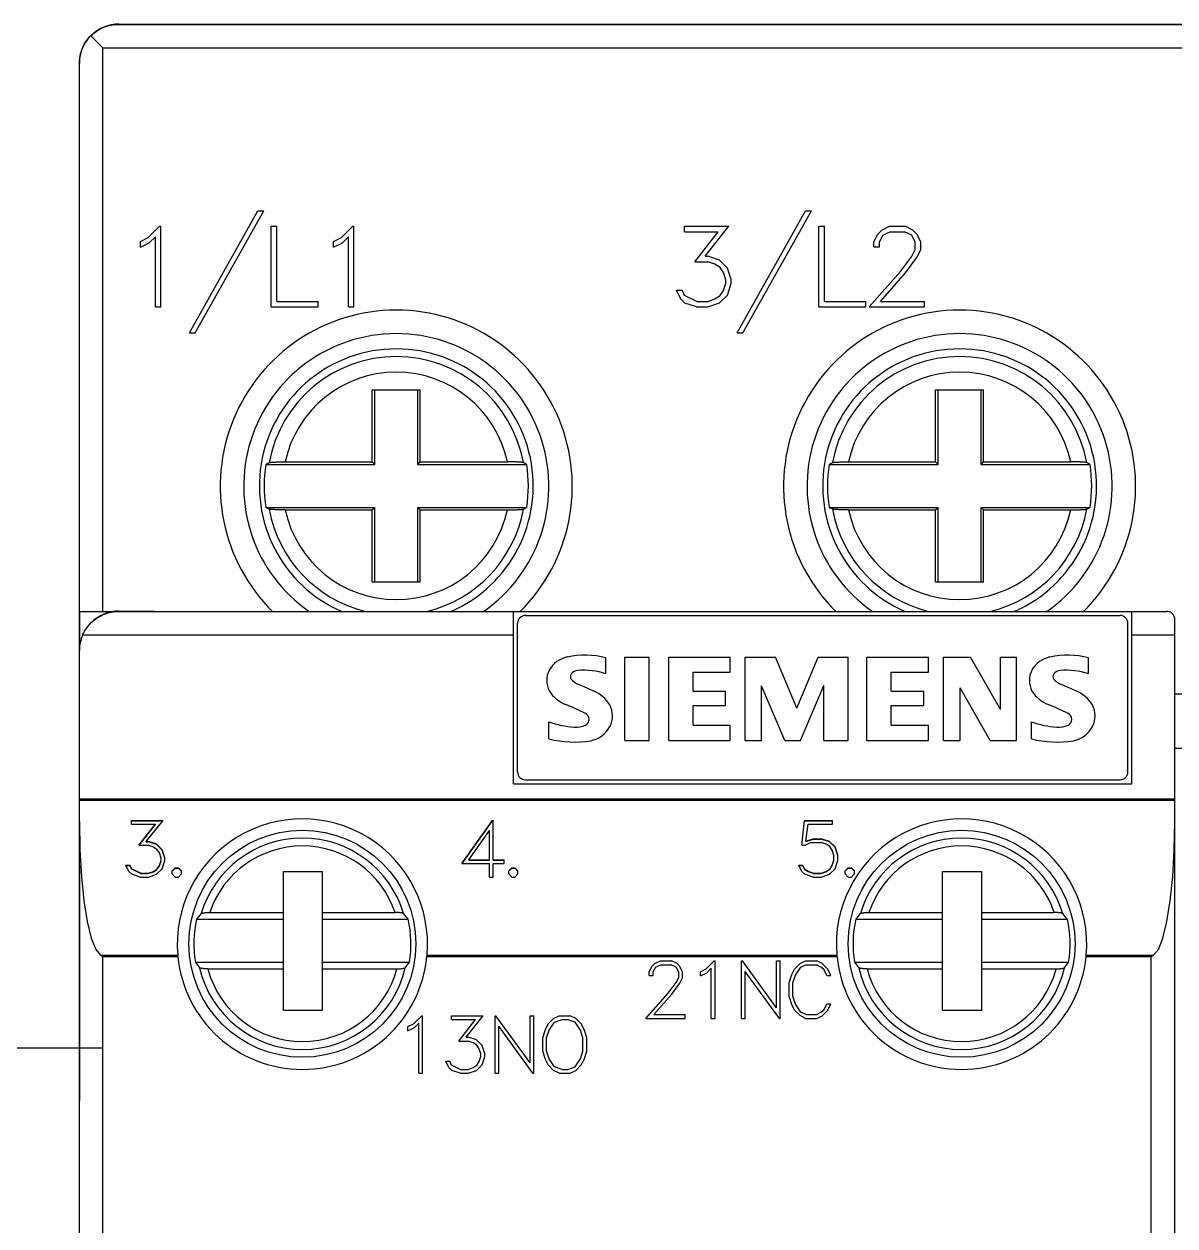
# Model space of a CAD drawing. Header units: millimetres. Extents: x -72 to 2978, y -1067 to 2817.
# Drawn here: x 317.95 to 347.37, y -796.91 to -766.2 of the extents above; entities that cross this region are included whole.
import ezdxf

# ---------------------------------------------------------------- set-up
doc = ezdxf.new("R2010")
doc.units = ezdxf.units.MM
doc.layers.add('10000_FRONT', color=7, linetype='Continuous')

msp = doc.modelspace()

# ---------------------------------------------------------------- linework, layer by layer
msp.add_line((319.363, -787.71), (319.363, -793.71))
at = {"color": 6}
msp.add_line((313.633, -792.359), (319.963, -792.359), dxfattribs=at)
at = {"layer": '10000_FRONT', "color": 7, "linetype": 'Continuous', "lineweight": 25}
for p, q in [((320.183, -766.215), (320.228, -766.208)), ((320.216, -766.22), (320.266, -766.214)), ((320.228, -766.208), (320.274, -766.203)), ((320.266, -766.214), (320.315, -766.21)), ((320.274, -766.203), (320.319, -766.2)), ((320.315, -766.21), (320.363, -766.209)), ((320.319, -766.2), (320.363, -766.199)), ((320.363, -766.209), (363.363, -766.209)), ((320.373, -766.199), (363.353, -766.199)), ((319.593, -766.56), (319.63, -766.519)), ((319.616, -766.544), (319.656, -766.502)), ((319.63, -766.519), (319.668, -766.48)), ((319.656, -766.502), (319.698, -766.462)), ((319.963, -766.809), (319.656, -766.502)), ((319.668, -766.48), (319.706, -766.445)), ((319.698, -766.462), (319.74, -766.427)), ((319.706, -766.445), (319.745, -766.412)), ((319.74, -766.427), (319.782, -766.395)), ((319.745, -766.412), (319.784, -766.383)), ((319.782, -766.395), (319.826, -766.365)), ((319.784, -766.383), (319.825, -766.356)), ((319.825, -766.356), (319.867, -766.331)), ((319.826, -766.365), (319.872, -766.338)), ((319.867, -766.331), (319.91, -766.308)), ((319.872, -766.338), (319.919, -766.313)), ((319.91, -766.308), (319.954, -766.286)), ((319.919, -766.313), (319.967, -766.291)), ((319.954, -766.286), (319.999, -766.268)), ((319.967, -766.291), (320.016, -766.271)), ((319.999, -766.268), (320.044, -766.251)), ((320.016, -766.271), (320.066, -766.254)), ((320.044, -766.251), (320.09, -766.237)), ((320.066, -766.254), (320.116, -766.24)), ((320.09, -766.237), (320.136, -766.225)), ((320.116, -766.24), (320.166, -766.228)), ((320.136, -766.225), (320.183, -766.215)), ((320.166, -766.228), (320.216, -766.22)), ((319.425, -766.862), (319.445, -766.813)), ((319.445, -766.813), (319.467, -766.765)), ((319.446, -766.799), (319.47, -766.749)), ((319.446, -766.799), (319.451, -766.799)), ((319.467, -766.765), (319.492, -766.718)), ((319.47, -766.749), (319.497, -766.699)), ((319.492, -766.718), (319.519, -766.672)), ((319.497, -766.699), (319.526, -766.651)), ((319.519, -766.672), (319.549, -766.628)), ((319.526, -766.651), (319.559, -766.604)), ((319.549, -766.628), (319.581, -766.586)), ((319.559, -766.604), (319.593, -766.56)), ((319.581, -766.586), (319.616, -766.544)), ((319.963, -766.809), (363.763, -766.809)), ((319.963, -781.209), (319.963, -766.809)), ((319.364, -767.161), (319.368, -767.112)), ((319.368, -767.112), (319.374, -767.062)), ((319.374, -767.062), (319.382, -767.012)), ((319.382, -767.012), (319.394, -766.962)), ((319.394, -766.962), (319.408, -766.912)), ((319.408, -766.912), (319.425, -766.862)), ((319.363, -767.209), (319.364, -767.161)), ((319.363, -767.209), (319.363, -767.199)), ((319.363, -781.209), (319.363, -767.209)), ((322.173, -774.091), (323.927, -770.975)), ((322.322, -774.091), (324.074, -770.975)), ((323.927, -770.975), (324.074, -770.975)), ((336.173, -774.091), (337.927, -770.975)), ((336.322, -774.091), (338.074, -770.975)), ((337.927, -770.975), (338.074, -770.975)), ((321.123, -771.657), (321.414, -771.367)), ((321.414, -771.367), (321.443, -771.367)), ((321.443, -773.425), (321.443, -771.367)), ((324.268, -771.367), (324.406, -771.367)), ((324.268, -773.425), (324.268, -771.367)), ((324.406, -773.287), (324.406, -771.367)), ((326.061, -771.657), (326.353, -771.367)), ((326.353, -771.367), (326.382, -771.367)), ((326.382, -773.425), (326.382, -771.367)), ((334.829, -771.367), (335.96, -771.367)), ((334.829, -771.504), (334.829, -771.367)), ((335.357, -772.134), (335.96, -771.367)), ((338.268, -771.367), (338.406, -771.367)), ((338.268, -773.425), (338.268, -771.367)), ((338.406, -773.287), (338.406, -771.367)), ((339.872, -771.464), (340.073, -771.367)), ((340.073, -771.367), (340.468, -771.367)), ((340.668, -771.466), (340.468, -771.367)), ((320.922, -771.759), (321.123, -771.657)), ((321.149, -771.791), (321.306, -771.633)), ((321.306, -773.425), (321.306, -771.633)), ((325.86, -771.759), (326.061, -771.657)), ((326.088, -771.791), (326.245, -771.633)), ((326.245, -773.425), (326.245, -771.633)), ((334.829, -771.504), (335.691, -771.504)), ((335.096, -772.274), (335.691, -771.504)), ((339.672, -771.765), (339.77, -771.564)), ((339.77, -771.564), (339.872, -771.464)), ((339.812, -771.776), (339.903, -771.595)), ((339.903, -771.595), (340.084, -771.504)), ((340.084, -771.504), (340.456, -771.504)), ((340.638, -771.595), (340.456, -771.504)), ((340.728, -771.776), (340.638, -771.595)), ((340.77, -771.566), (340.668, -771.466)), ((340.869, -771.767), (340.77, -771.566)), ((320.922, -771.903), (320.922, -771.759)), ((320.922, -771.903), (321.149, -771.791)), ((325.86, -771.903), (325.86, -771.759)), ((325.86, -771.903), (326.088, -771.791)), ((339.672, -771.889), (339.672, -771.765)), ((339.672, -771.889), (339.812, -771.889)), ((339.812, -771.889), (339.812, -771.776)), ((340.636, -772.144), (340.728, -771.956)), ((340.728, -771.956), (340.728, -771.776)), ((340.77, -772.168), (340.869, -771.971)), ((340.869, -771.971), (340.869, -771.767)), ((335.096, -772.274), (335.425, -772.274)), ((335.357, -772.134), (335.431, -772.134)), ((335.609, -772.337), (335.425, -772.274)), ((335.727, -772.232), (335.431, -772.134)), ((335.738, -772.421), (335.609, -772.337)), ((335.928, -772.433), (335.727, -772.232)), ((340.35, -772.525), (340.636, -772.144)), ((340.479, -772.555), (340.77, -772.168)), ((335.823, -772.551), (335.738, -772.421)), ((335.886, -772.735), (335.823, -772.551)), ((336.026, -772.729), (335.928, -772.433)), ((339.549, -773.425), (340.35, -772.525)), ((339.84, -773.287), (340.479, -772.555)), ((335.823, -773.01), (335.886, -772.825)), ((335.886, -772.825), (335.886, -772.735)), ((335.928, -773.126), (336.026, -772.831)), ((336.026, -772.831), (336.026, -772.729)), ((334.737, -773.226), (334.624, -772.999)), ((334.624, -772.999), (334.769, -772.999)), ((334.841, -773.327), (334.737, -773.226)), ((334.834, -773.133), (334.769, -772.999)), ((335.145, -773.287), (334.834, -773.133)), ((335.425, -773.287), (335.609, -773.223)), ((335.609, -773.223), (335.738, -773.139)), ((335.727, -773.326), (335.928, -773.126)), ((335.738, -773.139), (335.823, -773.01)), ((321.306, -773.425), (321.443, -773.425)), ((324.268, -773.425), (325.463, -773.425)), ((324.406, -773.287), (325.463, -773.287)), ((325.463, -773.425), (325.463, -773.287)), ((326.245, -773.425), (326.382, -773.425)), ((335.137, -773.425), (334.841, -773.327)), ((335.137, -773.425), (335.431, -773.425)), ((335.145, -773.287), (335.425, -773.287)), ((335.431, -773.425), (335.727, -773.326)), ((338.268, -773.425), (339.463, -773.425)), ((338.406, -773.287), (339.463, -773.287)), ((339.463, -773.425), (339.463, -773.287)), ((339.549, -773.425), (340.964, -773.425)), ((339.84, -773.287), (340.964, -773.287)), ((340.964, -773.425), (340.964, -773.287)), ((322.173, -774.091), (322.322, -774.091)), ((336.173, -774.091), (336.322, -774.091)), ((326.85, -775.549), (328.076, -775.549)), ((326.85, -777.386), (326.85, -775.549)), ((326.913, -777.449), (326.913, -775.549)), ((328.013, -777.449), (328.013, -775.549)), ((328.076, -777.386), (328.076, -775.549)), ((341.25, -775.549), (342.476, -775.549)), ((341.25, -777.386), (341.25, -775.549)), ((341.313, -777.449), (341.313, -775.549)), ((342.413, -777.449), (342.413, -775.549)), ((342.476, -777.386), (342.476, -775.549)), ((324.13, -777.449), (324.142, -777.443)), ((324.13, -777.449), (326.913, -777.449)), ((324.142, -777.443), (324.154, -777.436)), ((324.154, -777.436), (324.166, -777.43)), ((324.166, -777.43), (324.177, -777.424)), ((324.177, -777.424), (324.189, -777.417)), ((324.189, -777.417), (324.201, -777.411)), ((324.201, -777.411), (324.212, -777.405)), ((324.212, -777.405), (324.217, -777.403)), ((324.217, -777.403), (324.224, -777.402)), ((324.224, -777.402), (324.233, -777.4)), ((324.233, -777.4), (324.244, -777.399)), ((324.244, -777.399), (324.258, -777.397)), ((324.258, -777.397), (324.275, -777.396)), ((324.275, -777.396), (324.293, -777.394)), ((324.293, -777.394), (324.314, -777.393)), ((324.314, -777.393), (324.335, -777.392)), ((324.335, -777.392), (324.358, -777.391)), ((324.358, -777.391), (324.384, -777.39)), ((324.384, -777.39), (324.411, -777.389)), ((324.411, -777.389), (324.44, -777.388)), ((324.44, -777.388), (324.467, -777.388)), ((324.467, -777.388), (324.497, -777.387)), ((324.497, -777.387), (324.528, -777.387)), ((324.528, -777.387), (324.56, -777.386)), ((324.56, -777.386), (324.591, -777.386)), ((324.591, -777.386), (324.622, -777.386)), ((324.622, -777.386), (326.85, -777.386)), ((326.913, -777.449), (326.85, -777.386)), ((328.013, -777.449), (328.076, -777.386)), ((328.013, -777.449), (330.795, -777.449)), ((328.076, -777.386), (330.303, -777.386)), ((330.329, -777.386), (330.303, -777.386)), ((330.355, -777.386), (330.329, -777.386)), ((330.381, -777.386), (330.355, -777.386)), ((330.408, -777.387), (330.381, -777.386)), ((330.433, -777.387), (330.408, -777.387)), ((330.457, -777.387), (330.433, -777.387)), ((330.48, -777.388), (330.457, -777.387)), ((330.503, -777.389), (330.48, -777.388)), ((330.526, -777.389), (330.503, -777.389)), ((330.549, -777.39), (330.526, -777.389)), ((330.569, -777.391), (330.549, -777.39)), ((330.589, -777.392), (330.569, -777.391)), ((330.606, -777.393), (330.589, -777.392)), ((330.624, -777.394), (330.606, -777.393)), ((330.64, -777.395), (330.624, -777.394)), ((330.655, -777.396), (330.64, -777.395)), ((330.668, -777.397), (330.655, -777.396)), ((330.68, -777.399), (330.668, -777.397)), ((330.689, -777.4), (330.68, -777.399)), ((330.698, -777.401), (330.689, -777.4)), ((330.705, -777.402), (330.698, -777.401)), ((330.71, -777.404), (330.705, -777.402)), ((330.713, -777.405), (330.71, -777.404)), ((330.725, -777.411), (330.714, -777.405)), ((330.737, -777.417), (330.725, -777.411)), ((330.748, -777.424), (330.737, -777.417)), ((330.76, -777.43), (330.748, -777.424)), ((330.772, -777.436), (330.76, -777.43)), ((330.784, -777.443), (330.772, -777.436)), ((330.795, -777.449), (330.784, -777.443)), ((338.53, -777.449), (338.542, -777.443)), ((338.53, -777.449), (341.313, -777.449)), ((338.542, -777.443), (338.554, -777.436)), ((338.554, -777.436), (338.566, -777.43)), ((338.566, -777.43), (338.577, -777.424)), ((338.577, -777.424), (338.589, -777.417)), ((338.589, -777.417), (338.601, -777.411)), ((338.601, -777.411), (338.612, -777.405)), ((338.612, -777.405), (338.617, -777.403)), ((338.617, -777.403), (338.624, -777.402)), ((338.624, -777.402), (338.633, -777.4)), ((338.633, -777.4), (338.644, -777.399)), ((338.644, -777.399), (338.658, -777.397)), ((338.658, -777.397), (338.675, -777.396)), ((338.675, -777.396), (338.693, -777.394)), ((338.693, -777.394), (338.714, -777.393)), ((338.714, -777.393), (338.735, -777.392)), ((338.735, -777.392), (338.758, -777.391)), ((338.758, -777.391), (338.784, -777.39)), ((338.784, -777.39), (338.811, -777.389)), ((338.811, -777.389), (338.84, -777.388)), ((338.84, -777.388), (338.867, -777.388)), ((338.867, -777.388), (338.897, -777.387)), ((338.897, -777.387), (338.928, -777.387)), ((338.928, -777.387), (338.96, -777.386)), ((338.96, -777.386), (338.991, -777.386)), ((338.991, -777.386), (339.022, -777.386)), ((339.022, -777.386), (341.25, -777.386)), ((341.313, -777.449), (341.25, -777.386)), ((342.413, -777.449), (342.476, -777.386)), ((342.413, -777.449), (345.195, -777.449)), ((342.476, -777.386), (344.703, -777.386)), ((344.729, -777.386), (344.703, -777.386)), ((344.755, -777.386), (344.729, -777.386)), ((344.781, -777.386), (344.755, -777.386)), ((344.808, -777.387), (344.781, -777.386)), ((344.833, -777.387), (344.808, -777.387)), ((344.857, -777.387), (344.833, -777.387)), ((344.88, -777.388), (344.857, -777.387)), ((344.903, -777.389), (344.88, -777.388)), ((344.926, -777.389), (344.903, -777.389)), ((344.949, -777.39), (344.926, -777.389)), ((344.969, -777.391), (344.949, -777.39)), ((344.989, -777.392), (344.969, -777.391)), ((345.006, -777.393), (344.989, -777.392)), ((345.024, -777.394), (345.006, -777.393)), ((345.04, -777.395), (345.024, -777.394)), ((345.055, -777.396), (345.04, -777.395)), ((345.068, -777.397), (345.055, -777.396)), ((345.08, -777.399), (345.068, -777.397)), ((345.089, -777.4), (345.08, -777.399)), ((345.098, -777.401), (345.089, -777.4)), ((345.105, -777.402), (345.098, -777.401)), ((345.11, -777.404), (345.105, -777.402)), ((345.113, -777.405), (345.11, -777.404)), ((345.125, -777.411), (345.114, -777.405)), ((345.137, -777.417), (345.125, -777.411)), ((345.148, -777.424), (345.137, -777.417)), ((345.16, -777.43), (345.148, -777.424)), ((345.172, -777.436), (345.16, -777.43)), ((345.184, -777.443), (345.172, -777.436)), ((345.195, -777.449), (345.184, -777.443)), ((324.142, -778.555), (324.13, -778.549)), ((324.13, -778.549), (326.913, -778.549)), ((324.154, -778.561), (324.142, -778.555)), ((324.166, -778.568), (324.154, -778.561)), ((324.177, -778.574), (324.166, -778.568)), ((324.189, -778.58), (324.177, -778.574)), ((324.201, -778.586), (324.189, -778.58)), ((324.212, -778.593), (324.201, -778.586)), ((324.216, -778.594), (324.212, -778.593)), ((324.221, -778.595), (324.216, -778.594)), ((324.228, -778.597), (324.221, -778.595)), ((324.236, -778.598), (324.228, -778.597)), ((324.246, -778.599), (324.236, -778.598)), ((324.258, -778.6), (324.246, -778.599)), ((324.271, -778.602), (324.258, -778.6)), ((324.286, -778.603), (324.271, -778.602)), ((324.302, -778.604), (324.286, -778.603)), ((324.319, -778.605), (324.302, -778.604)), ((324.337, -778.606), (324.319, -778.605)), ((324.356, -778.607), (324.337, -778.606)), ((324.377, -778.608), (324.356, -778.607)), ((324.399, -778.608), (324.377, -778.608)), ((324.422, -778.609), (324.399, -778.608)), ((324.446, -778.61), (324.422, -778.609)), ((324.469, -778.61), (324.446, -778.61)), ((324.493, -778.611), (324.469, -778.61)), ((324.518, -778.611), (324.493, -778.611)), ((324.544, -778.611), (324.518, -778.611)), ((324.571, -778.612), (324.544, -778.611)), ((324.597, -778.612), (324.571, -778.612)), ((324.622, -778.612), (324.597, -778.612)), ((324.622, -778.612), (326.85, -778.612)), ((326.85, -778.612), (326.913, -778.549)), ((326.85, -780.449), (326.85, -778.612)), ((326.913, -780.449), (326.913, -778.549)), ((328.076, -778.612), (328.013, -778.549)), ((328.013, -778.549), (330.795, -778.549)), ((328.013, -780.449), (328.013, -778.549)), ((328.076, -778.612), (330.303, -778.612)), ((328.076, -780.449), (328.076, -778.612)), ((330.303, -778.612), (330.334, -778.612)), ((330.334, -778.612), (330.366, -778.612)), ((330.366, -778.612), (330.398, -778.611)), ((330.398, -778.611), (330.429, -778.611)), ((330.429, -778.611), (330.458, -778.61)), ((330.458, -778.61), (330.486, -778.61)), ((330.486, -778.61), (330.514, -778.609)), ((330.514, -778.609), (330.542, -778.608)), ((330.542, -778.608), (330.567, -778.607)), ((330.567, -778.607), (330.591, -778.606)), ((330.591, -778.606), (330.612, -778.605)), ((330.612, -778.605), (330.632, -778.603)), ((330.632, -778.603), (330.651, -778.602)), ((330.651, -778.602), (330.667, -778.6)), ((330.667, -778.6), (330.681, -778.599)), ((330.681, -778.599), (330.692, -778.598)), ((330.692, -778.598), (330.702, -778.596)), ((330.702, -778.596), (330.709, -778.594)), ((330.709, -778.594), (330.713, -778.593)), ((330.714, -778.593), (330.725, -778.586)), ((330.725, -778.586), (330.737, -778.58)), ((330.737, -778.58), (330.748, -778.574)), ((330.748, -778.574), (330.76, -778.568)), ((330.76, -778.568), (330.772, -778.561)), ((330.772, -778.561), (330.784, -778.555)), ((330.784, -778.555), (330.795, -778.549)), ((338.542, -778.555), (338.53, -778.549)), ((338.53, -778.549), (341.313, -778.549)), ((338.554, -778.561), (338.542, -778.555)), ((338.566, -778.568), (338.554, -778.561)), ((338.577, -778.574), (338.566, -778.568)), ((338.589, -778.58), (338.577, -778.574)), ((338.601, -778.586), (338.589, -778.58)), ((338.612, -778.593), (338.601, -778.586)), ((338.616, -778.594), (338.612, -778.593)), ((338.621, -778.595), (338.616, -778.594)), ((338.628, -778.597), (338.621, -778.595)), ((338.636, -778.598), (338.628, -778.597)), ((338.646, -778.599), (338.636, -778.598)), ((338.658, -778.6), (338.646, -778.599)), ((338.671, -778.602), (338.658, -778.6)), ((338.686, -778.603), (338.671, -778.602)), ((338.702, -778.604), (338.686, -778.603)), ((338.719, -778.605), (338.702, -778.604)), ((338.737, -778.606), (338.719, -778.605)), ((338.756, -778.607), (338.737, -778.606)), ((338.777, -778.608), (338.756, -778.607)), ((338.799, -778.608), (338.777, -778.608)), ((338.822, -778.609), (338.799, -778.608)), ((338.846, -778.61), (338.822, -778.609)), ((338.869, -778.61), (338.846, -778.61)), ((338.893, -778.611), (338.869, -778.61)), ((338.918, -778.611), (338.893, -778.611)), ((338.944, -778.611), (338.918, -778.611)), ((338.971, -778.612), (338.944, -778.611)), ((338.997, -778.612), (338.971, -778.612)), ((339.022, -778.612), (338.997, -778.612)), ((339.022, -778.612), (341.25, -778.612)), ((341.25, -778.612), (341.313, -778.549)), ((341.25, -780.449), (341.25, -778.612)), ((341.313, -780.449), (341.313, -778.549)), ((342.476, -778.612), (342.413, -778.549)), ((342.413, -778.549), (345.195, -778.549)), ((342.413, -780.449), (342.413, -778.549)), ((342.476, -778.612), (344.703, -778.612)), ((342.476, -780.449), (342.476, -778.612)), ((344.703, -778.612), (344.734, -778.612)), ((344.734, -778.612), (344.766, -778.612)), ((344.766, -778.612), (344.798, -778.611)), ((344.798, -778.611), (344.829, -778.611)), ((344.829, -778.611), (344.858, -778.61)), ((344.858, -778.61), (344.886, -778.61)), ((344.886, -778.61), (344.914, -778.609)), ((344.914, -778.609), (344.942, -778.608)), ((344.942, -778.608), (344.967, -778.607)), ((344.967, -778.607), (344.991, -778.606)), ((344.991, -778.606), (345.012, -778.605)), ((345.012, -778.605), (345.032, -778.603)), ((345.032, -778.603), (345.051, -778.602)), ((345.051, -778.602), (345.067, -778.6)), ((345.067, -778.6), (345.081, -778.599)), ((345.081, -778.599), (345.092, -778.598)), ((345.092, -778.598), (345.102, -778.596)), ((345.102, -778.596), (345.109, -778.594)), ((345.109, -778.594), (345.113, -778.593)), ((345.114, -778.593), (345.125, -778.586)), ((345.125, -778.586), (345.137, -778.58)), ((345.137, -778.58), (345.148, -778.574)), ((345.148, -778.574), (345.16, -778.568)), ((345.16, -778.568), (345.172, -778.561)), ((345.172, -778.561), (345.184, -778.555)), ((345.184, -778.555), (345.195, -778.549)), ((326.85, -780.449), (328.076, -780.449)), ((341.25, -780.449), (342.476, -780.449)), ((319.363, -781.209), (319.963, -781.209)), ((319.363, -782.209), (319.363, -781.209)), ((319.373, -782.068), (319.373, -781.209)), ((319.963, -781.209), (320.232, -781.209)), ((319.997, -781.278), (320.043, -781.261)), ((320.043, -781.261), (320.089, -781.247)), ((320.089, -781.247), (320.135, -781.235)), ((320.135, -781.235), (320.182, -781.225)), ((320.182, -781.225), (320.228, -781.218)), ((320.228, -781.218), (320.274, -781.213)), ((320.274, -781.213), (320.319, -781.21)), ((320.319, -781.21), (320.363, -781.209)), ((320.363, -781.209), (347.163, -781.209)), ((320.373, -781.199), (321.273, -781.199)), ((321.273, -781.209), (321.273, -781.199)), ((330.463, -785.609), (330.463, -781.209)), ((346.263, -785.609), (346.263, -781.209)), ((347.181, -781.21), (347.163, -781.209)), ((347.199, -781.212), (347.181, -781.21)), ((347.218, -781.217), (347.199, -781.212)), ((347.236, -781.223), (347.218, -781.217)), ((347.253, -781.23), (347.236, -781.223)), ((347.27, -781.24), (347.253, -781.23)), ((347.287, -781.252), (347.27, -781.24)), ((347.302, -781.265), (347.287, -781.252)), ((319.592, -781.571), (319.629, -781.53)), ((319.629, -781.53), (319.666, -781.491)), ((319.666, -781.491), (319.705, -781.455)), ((319.705, -781.455), (319.745, -781.423)), ((319.745, -781.423), (319.785, -781.393)), ((319.785, -781.393), (319.825, -781.366)), ((319.825, -781.366), (319.866, -781.341)), ((319.866, -781.341), (319.909, -781.318)), ((319.909, -781.318), (319.953, -781.297)), ((319.953, -781.297), (319.997, -781.278)), ((330.563, -785.309), (330.563, -781.509)), ((330.763, -781.309), (345.963, -781.309)), ((346.163, -785.309), (346.163, -781.509)), ((347.316, -781.28), (347.302, -781.265)), ((347.329, -781.297), (347.316, -781.28)), ((347.34, -781.316), (347.329, -781.297)), ((347.349, -781.337), (347.34, -781.316)), ((347.357, -781.359), (347.349, -781.337)), ((347.361, -781.383), (347.357, -781.359)), ((347.363, -781.409), (347.361, -781.383)), ((347.363, -836.009), (347.363, -781.409)), ((319.446, -781.809), (319.47, -781.759)), ((319.446, -781.809), (330.463, -781.809)), ((319.47, -781.759), (319.497, -781.71)), ((319.497, -781.71), (319.526, -781.662)), ((319.526, -781.662), (319.558, -781.615)), ((319.558, -781.615), (319.592, -781.571)), ((346.263, -781.809), (347.363, -781.809)), ((319.363, -836.189), (319.363, -782.209)), ((332.821, -782.804), (332.821, -782.395)), ((333.303, -782.379), (333.925, -782.379)), ((333.303, -784.509), (333.303, -782.379)), ((333.925, -784.509), (333.925, -782.379)), ((334.427, -782.379), (336.001, -782.379)), ((334.427, -784.509), (334.427, -782.379)), ((336.001, -782.76), (336.001, -782.379)), ((336.383, -782.379), (337.153, -782.379)), ((336.383, -784.509), (336.383, -782.379)), ((337.699, -783.677), (337.153, -782.379)), ((337.699, -783.677), (338.25, -782.379)), ((338.25, -782.379), (339.014, -782.379)), ((339.014, -784.509), (339.014, -782.379)), ((339.491, -782.379), (341.065, -782.379)), ((339.491, -784.509), (339.491, -782.379)), ((341.065, -782.76), (341.065, -782.379)), ((341.447, -782.379), (342.138, -782.379)), ((341.447, -784.509), (341.447, -782.379)), ((342.904, -783.713), (342.138, -782.379)), ((342.904, -782.379), (343.314, -782.379)), ((342.904, -783.713), (342.904, -782.379)), ((343.314, -784.509), (343.314, -782.379)), ((345.157, -782.804), (345.157, -782.395)), ((335.049, -782.76), (336.001, -782.76)), ((335.049, -783.245), (335.049, -782.76)), ((340.113, -782.76), (341.065, -782.76)), ((340.113, -783.245), (340.113, -782.76)), ((332.511, -783.245), (332.128, -783.072)), ((337.796, -784.509), (338.395, -783.101)), ((338.395, -784.509), (338.395, -783.101)), ((344.847, -783.245), (344.464, -783.072)), ((335.049, -783.245), (335.88, -783.245)), ((335.88, -783.609), (335.88, -783.245)), ((337.392, -784.509), (336.798, -783.106)), ((336.798, -784.509), (336.798, -783.106)), ((340.113, -783.245), (340.944, -783.245)), ((340.944, -783.609), (340.944, -783.245)), ((342.644, -784.509), (341.88, -783.159)), ((341.88, -784.509), (341.88, -783.159)), ((347.363, -783.309), (348.363, -783.309)), ((335.049, -783.609), (335.88, -783.609)), ((335.049, -784.111), (335.049, -783.609)), ((340.113, -783.609), (340.944, -783.609)), ((340.113, -784.111), (340.113, -783.609)), ((331.363, -784.463), (331.363, -784.024)), ((343.699, -784.463), (343.699, -784.024)), ((335.049, -784.111), (336.001, -784.111)), ((336.001, -784.509), (336.001, -784.111)), ((340.113, -784.111), (341.065, -784.111)), ((341.065, -784.509), (341.065, -784.111)), ((333.303, -784.509), (333.925, -784.509)), ((334.427, -784.509), (336.001, -784.509)), ((336.383, -784.509), (336.798, -784.509)), ((337.392, -784.509), (337.796, -784.509)), ((338.395, -784.509), (339.014, -784.509)), ((339.491, -784.509), (341.065, -784.509)), ((341.447, -784.509), (341.88, -784.509)), ((342.644, -784.509), (343.314, -784.509)), ((347.363, -784.699), (348.363, -784.699)), ((330.763, -785.509), (345.963, -785.509)), ((330.463, -785.609), (346.263, -785.609)), ((319.363, -785.993), (347.363, -785.993)), ((319.363, -786.027), (347.363, -786.027)), ((320.696, -786.545), (321.504, -786.545)), ((320.696, -786.641), (320.696, -786.545)), ((320.696, -786.554), (321.496, -786.554)), ((320.696, -786.641), (321.311, -786.641)), ((320.886, -787.183), (321.311, -786.641)), ((320.893, -787.183), (321.311, -786.651)), ((321.073, -787.084), (321.504, -786.545)), ((321.311, -786.651), (321.311, -786.641)), ((329.141, -787.648), (329.919, -786.545)), ((329.147, -787.648), (329.919, -786.554)), ((329.919, -786.545), (329.943, -786.545)), ((329.919, -786.554), (329.919, -786.545)), ((329.919, -786.554), (329.943, -786.554)), ((329.943, -787.552), (329.943, -786.545)), ((337.826, -787.178), (337.898, -786.545)), ((337.827, -787.178), (337.898, -786.554)), ((337.898, -786.545), (338.614, -786.545)), ((337.898, -786.554), (337.898, -786.545)), ((337.898, -786.554), (338.614, -786.554)), ((337.931, -787.073), (337.994, -786.641)), ((337.994, -786.641), (338.614, -786.641)), ((338.614, -786.641), (338.614, -786.545)), ((321.073, -787.084), (321.126, -787.084)), ((321.073, -787.093), (321.073, -787.084)), ((321.073, -787.093), (321.126, -787.093)), ((321.337, -787.154), (321.126, -787.084)), ((321.126, -787.093), (321.126, -787.084)), ((321.337, -787.162), (321.126, -787.093)), ((329.319, -787.552), (329.845, -786.807)), ((329.845, -787.552), (329.845, -786.807)), ((337.931, -787.073), (338.116, -787.014)), ((337.931, -787.082), (338.116, -787.022)), ((337.931, -787.082), (337.931, -787.073)), ((338.116, -787.014), (338.326, -787.014)), ((338.116, -787.022), (338.116, -787.014)), ((338.116, -787.022), (338.326, -787.022)), ((338.537, -787.083), (338.326, -787.014)), ((338.326, -787.022), (338.326, -787.014)), ((338.537, -787.091), (338.326, -787.022)), ((338.681, -787.224), (338.537, -787.083)), ((338.537, -787.091), (338.537, -787.083)), ((338.681, -787.233), (338.537, -787.091)), ((320.886, -787.183), (321.122, -787.183)), ((321.253, -787.227), (321.122, -787.183)), ((321.345, -787.287), (321.253, -787.227)), ((321.481, -787.295), (321.337, -787.154)), ((321.337, -787.162), (321.337, -787.154)), ((321.481, -787.303), (321.337, -787.162)), ((321.406, -787.378), (321.345, -787.287)), ((321.451, -787.508), (321.406, -787.378)), ((321.55, -787.503), (321.481, -787.295)), ((321.481, -787.303), (321.481, -787.295)), ((321.55, -787.511), (321.481, -787.303)), ((337.826, -787.178), (337.916, -787.178)), ((337.916, -787.178), (338.053, -787.11)), ((338.053, -787.11), (338.322, -787.11)), ((338.453, -787.155), (338.322, -787.11)), ((338.545, -787.216), (338.453, -787.155)), ((338.606, -787.307), (338.545, -787.216)), ((338.651, -787.437), (338.606, -787.307)), ((338.751, -787.433), (338.681, -787.224)), ((338.681, -787.233), (338.681, -787.224)), ((338.751, -787.441), (338.681, -787.233)), ((320.63, -787.853), (320.549, -787.694)), ((320.549, -787.694), (320.653, -787.694)), ((320.553, -787.701), (320.653, -787.701)), ((320.7, -787.788), (320.653, -787.694)), ((320.653, -787.701), (320.653, -787.694)), ((320.7, -787.795), (320.653, -787.701)), ((321.345, -787.792), (321.406, -787.701)), ((321.345, -787.798), (321.406, -787.708)), ((321.406, -787.701), (321.451, -787.571)), ((321.406, -787.708), (321.451, -787.578)), ((321.406, -787.708), (321.406, -787.701)), ((321.451, -787.571), (321.451, -787.508)), ((321.451, -787.578), (321.451, -787.571)), ((321.481, -787.783), (321.55, -787.575)), ((321.55, -787.575), (321.55, -787.503)), ((329.141, -787.648), (329.845, -787.648)), ((329.319, -787.552), (329.845, -787.552)), ((329.319, -787.559), (329.319, -787.552)), ((329.319, -787.559), (329.845, -787.559)), ((329.845, -787.559), (329.845, -787.552)), ((329.845, -787.993), (329.845, -787.648)), ((329.943, -787.552), (330.217, -787.552)), ((329.943, -787.559), (329.943, -787.552)), ((329.943, -787.559), (330.217, -787.559)), ((329.943, -787.648), (330.217, -787.648)), ((329.943, -787.993), (329.943, -787.648)), ((330.217, -787.648), (330.217, -787.552)), ((337.83, -787.853), (337.749, -787.694)), ((337.749, -787.694), (337.853, -787.694)), ((337.753, -787.701), (337.853, -787.701)), ((337.906, -787.799), (337.853, -787.694)), ((337.853, -787.701), (337.853, -787.694)), ((337.906, -787.806), (337.853, -787.701)), ((338.592, -787.723), (338.651, -787.569)), ((338.592, -787.73), (338.651, -787.576)), ((338.651, -787.569), (338.651, -787.437)), ((338.651, -787.576), (338.651, -787.569)), ((338.681, -787.782), (338.751, -787.573)), ((338.751, -787.573), (338.751, -787.433)), ((320.704, -787.924), (320.63, -787.853)), ((320.922, -787.896), (320.7, -787.788)), ((320.7, -787.795), (320.7, -787.788)), ((320.922, -787.903), (320.7, -787.795)), ((320.916, -787.993), (320.704, -787.924)), ((320.916, -787.993), (321.126, -787.993)), ((320.922, -787.896), (321.122, -787.896)), ((320.922, -787.903), (320.922, -787.896)), ((320.922, -787.903), (321.122, -787.903)), ((321.122, -787.896), (321.253, -787.851)), ((321.122, -787.903), (321.253, -787.858)), ((321.122, -787.903), (321.122, -787.896)), ((321.126, -787.993), (321.337, -787.923)), ((321.253, -787.851), (321.345, -787.792)), ((321.253, -787.858), (321.345, -787.798)), ((321.253, -787.858), (321.253, -787.851)), ((321.337, -787.923), (321.481, -787.783)), ((321.345, -787.798), (321.345, -787.792)), ((321.736, -787.836), (321.814, -787.758)), ((321.736, -787.843), (321.814, -787.765)), ((321.736, -787.915), (321.736, -787.836)), ((321.814, -787.993), (321.736, -787.915)), ((321.814, -787.758), (321.895, -787.758)), ((321.814, -787.765), (321.814, -787.758)), ((321.814, -787.765), (321.895, -787.765)), ((321.814, -787.993), (321.895, -787.993)), ((321.973, -787.836), (321.895, -787.758)), ((321.895, -787.765), (321.895, -787.758)), ((321.973, -787.843), (321.895, -787.765)), ((321.895, -787.993), (321.973, -787.915)), ((321.973, -787.915), (321.973, -787.836)), ((324.578, -787.849), (325.578, -787.849)), ((324.578, -791.399), (324.578, -787.849)), ((325.578, -791.399), (325.578, -787.849)), ((329.845, -787.993), (329.943, -787.993)), ((330.336, -787.836), (330.414, -787.758)), ((330.336, -787.843), (330.414, -787.765)), ((330.336, -787.915), (330.336, -787.836)), ((330.414, -787.993), (330.336, -787.915)), ((330.414, -787.758), (330.495, -787.758)), ((330.414, -787.765), (330.414, -787.758)), ((330.414, -787.765), (330.495, -787.765)), ((330.414, -787.993), (330.495, -787.993)), ((330.573, -787.836), (330.495, -787.758)), ((330.495, -787.765), (330.495, -787.758)), ((330.573, -787.843), (330.495, -787.765)), ((330.495, -787.993), (330.573, -787.915)), ((330.573, -787.915), (330.573, -787.836)), ((337.904, -787.924), (337.83, -787.853)), ((338.116, -787.993), (337.904, -787.924)), ((337.989, -787.851), (337.906, -787.799)), ((337.906, -787.806), (337.906, -787.799)), ((337.989, -787.858), (337.906, -787.806)), ((338.12, -787.896), (337.989, -787.851)), ((337.989, -787.858), (337.989, -787.851)), ((338.12, -787.903), (337.989, -787.858)), ((338.116, -787.993), (338.326, -787.993)), ((338.12, -787.896), (338.322, -787.896)), ((338.12, -787.903), (338.12, -787.896)), ((338.12, -787.903), (338.322, -787.903)), ((338.322, -787.896), (338.447, -787.856)), ((338.322, -787.903), (338.447, -787.862)), ((338.322, -787.903), (338.322, -787.896)), ((338.326, -787.993), (338.537, -787.923)), ((338.447, -787.856), (338.552, -787.781)), ((338.447, -787.862), (338.552, -787.788)), ((338.447, -787.862), (338.447, -787.856)), ((338.537, -787.923), (338.681, -787.782)), ((338.552, -787.781), (338.592, -787.723)), ((338.552, -787.788), (338.592, -787.73)), ((338.552, -787.788), (338.552, -787.781)), ((338.592, -787.73), (338.592, -787.723)), ((338.936, -787.836), (339.014, -787.758)), ((338.936, -787.843), (339.014, -787.765)), ((338.936, -787.915), (338.936, -787.836)), ((339.014, -787.993), (338.936, -787.915)), ((339.014, -787.758), (339.095, -787.758)), ((339.014, -787.765), (339.014, -787.758)), ((339.014, -787.765), (339.095, -787.765)), ((339.014, -787.993), (339.095, -787.993)), ((339.173, -787.836), (339.095, -787.758)), ((339.095, -787.765), (339.095, -787.758)), ((339.173, -787.843), (339.095, -787.765)), ((339.095, -787.993), (339.173, -787.915)), ((339.173, -787.915), (339.173, -787.836)), ((341.428, -787.849), (342.428, -787.849)), ((341.428, -791.399), (341.428, -787.849)), ((342.428, -791.399), (342.428, -787.849)), ((322.475, -788.928), (322.36, -789.069)), ((322.475, -788.928), (322.478, -788.925)), ((322.478, -788.925), (322.482, -788.923)), ((322.482, -788.923), (322.488, -788.92)), ((322.488, -788.92), (322.494, -788.918)), ((322.494, -788.918), (322.502, -788.916)), ((322.502, -788.916), (322.511, -788.914)), ((322.511, -788.914), (322.521, -788.911)), ((322.521, -788.911), (322.532, -788.91)), ((322.532, -788.91), (322.543, -788.908)), ((322.543, -788.908), (322.556, -788.906)), ((322.556, -788.906), (322.569, -788.905)), ((322.569, -788.905), (322.584, -788.903)), ((322.584, -788.903), (322.599, -788.902)), ((322.599, -788.902), (322.613, -788.901)), ((322.613, -788.901), (322.629, -788.9)), ((322.629, -788.9), (322.645, -788.9)), ((322.645, -788.9), (322.662, -788.899)), ((322.662, -788.899), (322.678, -788.899)), ((322.678, -788.899), (322.694, -788.899)), ((322.694, -788.899), (324.578, -788.899)), ((325.578, -788.899), (327.431, -788.899)), ((327.445, -788.899), (327.431, -788.899)), ((327.458, -788.899), (327.445, -788.899)), ((327.472, -788.899), (327.458, -788.899)), ((327.486, -788.9), (327.472, -788.899)), ((327.499, -788.9), (327.486, -788.9)), ((327.512, -788.901), (327.499, -788.9)), ((327.524, -788.902), (327.512, -788.901)), ((327.536, -788.903), (327.524, -788.902)), ((327.548, -788.904), (327.536, -788.903)), ((327.56, -788.905), (327.548, -788.904)), ((327.571, -788.906), (327.56, -788.905)), ((327.581, -788.908), (327.571, -788.906)), ((327.591, -788.909), (327.581, -788.908)), ((327.6, -788.911), (327.591, -788.909)), ((327.609, -788.912), (327.6, -788.911)), ((327.617, -788.914), (327.609, -788.912)), ((327.624, -788.916), (327.617, -788.914)), ((327.631, -788.918), (327.624, -788.916)), ((327.636, -788.919), (327.631, -788.918)), ((327.641, -788.921), (327.636, -788.919)), ((327.645, -788.923), (327.641, -788.921)), ((327.648, -788.926), (327.645, -788.923)), ((327.65, -788.928), (327.648, -788.926)), ((327.766, -789.069), (327.65, -788.928)), ((339.325, -788.928), (339.21, -789.069)), ((339.325, -788.928), (339.328, -788.925)), ((339.328, -788.925), (339.332, -788.923)), ((339.332, -788.923), (339.338, -788.92)), ((339.338, -788.92), (339.344, -788.918)), ((339.344, -788.918), (339.352, -788.916)), ((339.352, -788.916), (339.361, -788.914)), ((339.361, -788.914), (339.371, -788.911)), ((339.371, -788.911), (339.382, -788.91)), ((339.382, -788.91), (339.393, -788.908)), ((339.393, -788.908), (339.406, -788.906)), ((339.406, -788.906), (339.419, -788.905)), ((339.419, -788.905), (339.434, -788.903)), ((339.434, -788.903), (339.449, -788.902)), ((339.449, -788.902), (339.463, -788.901)), ((339.463, -788.901), (339.479, -788.9)), ((339.479, -788.9), (339.495, -788.9)), ((339.495, -788.9), (339.512, -788.899)), ((339.512, -788.899), (339.528, -788.899)), ((339.528, -788.899), (339.544, -788.899)), ((339.544, -788.899), (341.428, -788.899)), ((342.428, -788.899), (344.281, -788.899)), ((344.295, -788.899), (344.281, -788.899)), ((344.308, -788.899), (344.295, -788.899)), ((344.322, -788.899), (344.308, -788.899)), ((344.336, -788.9), (344.322, -788.899)), ((344.349, -788.9), (344.336, -788.9)), ((344.362, -788.901), (344.349, -788.9)), ((344.374, -788.902), (344.362, -788.901)), ((344.386, -788.903), (344.374, -788.902)), ((344.398, -788.904), (344.386, -788.903)), ((344.41, -788.905), (344.398, -788.904)), ((344.421, -788.906), (344.41, -788.905)), ((344.431, -788.908), (344.421, -788.906)), ((344.441, -788.909), (344.431, -788.908)), ((344.45, -788.911), (344.441, -788.909)), ((344.459, -788.912), (344.45, -788.911)), ((344.467, -788.914), (344.459, -788.912)), ((344.474, -788.916), (344.467, -788.914)), ((344.481, -788.918), (344.474, -788.916)), ((344.486, -788.919), (344.481, -788.918)), ((344.491, -788.921), (344.486, -788.919)), ((344.495, -788.923), (344.491, -788.921)), ((344.498, -788.926), (344.495, -788.923)), ((344.5, -788.928), (344.498, -788.926)), ((344.616, -789.069), (344.5, -788.928)), ((322.36, -789.069), (324.578, -789.069)), ((325.578, -789.069), (327.766, -789.069)), ((339.21, -789.069), (341.428, -789.069)), ((342.428, -789.069), (344.616, -789.069)), ((319.912, -789.995), (319.903, -789.99)), ((319.903, -789.99), (321.875, -789.99)), ((319.92, -790), (319.912, -789.995)), ((319.929, -790.005), (319.92, -790)), ((319.938, -790.01), (319.929, -790.005)), ((319.946, -790.015), (319.938, -790.01)), ((319.954, -790.02), (319.946, -790.015)), ((319.963, -790.025), (319.954, -790.02)), ((319.963, -790.025), (321.878, -790.025)), ((319.963, -827.393), (319.963, -790.025)), ((321.876, -789.995), (321.875, -789.99)), ((321.876, -790), (321.876, -789.995)), ((321.877, -790.005), (321.876, -790)), ((321.877, -790.01), (321.877, -790.005)), ((321.878, -790.015), (321.877, -790.01)), ((321.878, -790.02), (321.878, -790.015)), ((321.878, -790.025), (321.878, -790.02)), ((328.247, -790.025), (328.248, -790.02)), ((328.247, -790.025), (338.728, -790.025)), ((328.248, -790.015), (328.249, -790.01)), ((328.248, -790.02), (328.248, -790.015)), ((328.249, -790.005), (328.25, -790)), ((328.249, -790.01), (328.249, -790.005)), ((328.25, -789.99), (338.725, -789.99)), ((328.25, -789.995), (328.25, -789.99)), ((328.25, -790), (328.25, -789.995)), ((334.071, -790.206), (334.214, -790.136)), ((334.214, -790.136), (334.496, -790.136)), ((334.639, -790.207), (334.496, -790.136)), ((335.383, -790.343), (335.591, -790.136)), ((335.591, -790.136), (335.612, -790.136)), ((335.612, -791.606), (335.612, -790.136)), ((336.287, -790.136), (336.31, -790.136)), ((336.287, -791.606), (336.287, -790.136)), ((337.181, -791.337), (336.31, -790.136)), ((337.181, -790.136), (337.279, -790.136)), ((337.181, -791.337), (337.181, -790.136)), ((337.279, -791.606), (337.279, -790.136)), ((337.784, -790.207), (337.927, -790.136)), ((337.927, -790.136), (338.209, -790.136)), ((338.353, -790.206), (338.209, -790.136)), ((338.726, -789.995), (338.725, -789.99)), ((338.726, -790), (338.726, -789.995)), ((338.727, -790.005), (338.726, -790)), ((338.727, -790.01), (338.727, -790.005)), ((338.728, -790.015), (338.727, -790.01)), ((338.728, -790.02), (338.728, -790.015)), ((338.728, -790.025), (338.728, -790.02)), ((345.097, -790.025), (345.098, -790.02)), ((345.097, -790.025), (346.763, -790.025)), ((345.098, -790.015), (345.099, -790.01)), ((345.098, -790.02), (345.098, -790.015)), ((345.099, -790.005), (345.1, -790)), ((345.099, -790.01), (345.099, -790.005)), ((345.1, -789.99), (346.823, -789.99)), ((345.1, -789.995), (345.1, -789.99)), ((345.1, -790), (345.1, -789.995)), ((346.763, -790.025), (346.771, -790.02)), ((346.763, -827.393), (346.763, -790.025)), ((346.771, -790.02), (346.78, -790.015)), ((346.78, -790.015), (346.788, -790.01)), ((346.788, -790.01), (346.797, -790.005)), ((346.797, -790.005), (346.805, -790)), ((346.805, -790), (346.814, -789.995)), ((346.814, -789.995), (346.823, -789.99)), ((322.327, -790.169), (324.578, -790.169)), ((322.327, -790.169), (322.433, -790.31)), ((322.435, -790.312), (322.433, -790.31)), ((322.438, -790.314), (322.435, -790.312)), ((322.442, -790.316), (322.438, -790.314)), ((322.446, -790.318), (322.442, -790.316)), ((322.451, -790.32), (322.446, -790.318)), ((322.457, -790.322), (322.451, -790.32)), ((322.464, -790.324), (322.457, -790.322)), ((322.472, -790.325), (322.464, -790.324)), ((322.481, -790.327), (322.472, -790.325)), ((322.49, -790.329), (322.481, -790.327)), ((322.499, -790.33), (322.49, -790.329)), ((322.509, -790.331), (322.499, -790.33)), ((322.52, -790.333), (322.509, -790.331)), ((322.531, -790.334), (322.52, -790.333)), ((322.543, -790.335), (322.531, -790.334)), ((322.555, -790.336), (322.543, -790.335)), ((322.567, -790.337), (322.555, -790.336)), ((322.579, -790.337), (322.567, -790.337)), ((322.592, -790.338), (322.579, -790.337)), ((322.606, -790.338), (322.592, -790.338)), ((322.62, -790.339), (322.606, -790.338)), ((322.633, -790.339), (322.62, -790.339)), ((322.646, -790.339), (322.633, -790.339)), ((322.646, -790.339), (324.578, -790.339)), ((325.578, -790.169), (327.798, -790.169)), ((325.578, -790.339), (327.48, -790.339)), ((327.48, -790.339), (327.495, -790.339)), ((327.495, -790.339), (327.512, -790.338)), ((327.512, -790.338), (327.528, -790.338)), ((327.528, -790.338), (327.544, -790.337)), ((327.544, -790.337), (327.559, -790.336)), ((327.559, -790.336), (327.574, -790.335)), ((327.574, -790.335), (327.588, -790.334)), ((327.588, -790.334), (327.602, -790.333)), ((327.602, -790.333), (327.616, -790.331)), ((327.616, -790.331), (327.628, -790.33)), ((327.628, -790.33), (327.639, -790.328)), ((327.639, -790.328), (327.649, -790.326)), ((327.649, -790.326), (327.659, -790.324)), ((327.659, -790.324), (327.668, -790.322)), ((327.668, -790.322), (327.675, -790.32)), ((327.675, -790.32), (327.681, -790.318)), ((327.681, -790.318), (327.686, -790.315)), ((327.686, -790.315), (327.69, -790.313)), ((327.69, -790.313), (327.693, -790.31)), ((327.693, -790.31), (327.798, -790.169)), ((333.928, -790.42), (333.998, -790.277)), ((333.928, -790.509), (333.928, -790.42)), ((333.998, -790.277), (334.071, -790.206)), ((334.027, -790.428), (334.093, -790.299)), ((334.027, -790.509), (334.027, -790.428)), ((334.093, -790.299), (334.222, -790.234)), ((334.222, -790.234), (334.488, -790.234)), ((334.618, -790.299), (334.488, -790.234)), ((334.682, -790.428), (334.618, -790.299)), ((334.712, -790.278), (334.639, -790.207)), ((334.682, -790.557), (334.682, -790.428)), ((334.783, -790.422), (334.712, -790.278)), ((334.783, -790.567), (334.783, -790.422)), ((335.239, -790.416), (335.383, -790.343)), ((335.239, -790.519), (335.239, -790.416)), ((335.239, -790.519), (335.402, -790.439)), ((335.402, -790.439), (335.514, -790.326)), ((335.514, -791.606), (335.514, -790.326)), ((337.255, -791.606), (336.385, -790.405)), ((336.385, -791.606), (336.385, -790.405)), ((337.575, -790.488), (337.643, -790.347)), ((337.643, -790.347), (337.784, -790.207)), ((337.67, -790.501), (337.803, -790.299)), ((337.803, -790.299), (337.935, -790.234)), ((337.935, -790.234), (338.201, -790.234)), ((338.333, -790.301), (338.201, -790.234)), ((338.398, -790.366), (338.333, -790.301)), ((338.493, -790.346), (338.353, -790.206)), ((338.47, -790.509), (338.398, -790.366)), ((338.574, -790.509), (338.493, -790.346)), ((339.177, -790.169), (341.428, -790.169)), ((339.177, -790.169), (339.283, -790.31)), ((339.285, -790.312), (339.283, -790.31)), ((339.288, -790.314), (339.285, -790.312)), ((339.292, -790.316), (339.288, -790.314)), ((339.296, -790.318), (339.292, -790.316)), ((339.301, -790.32), (339.296, -790.318)), ((339.307, -790.322), (339.301, -790.32)), ((339.314, -790.324), (339.307, -790.322)), ((339.322, -790.325), (339.314, -790.324)), ((339.331, -790.327), (339.322, -790.325)), ((339.34, -790.329), (339.331, -790.327)), ((339.349, -790.33), (339.34, -790.329)), ((339.359, -790.331), (339.349, -790.33)), ((339.37, -790.333), (339.359, -790.331)), ((339.381, -790.334), (339.37, -790.333)), ((339.393, -790.335), (339.381, -790.334)), ((339.405, -790.336), (339.393, -790.335)), ((339.417, -790.337), (339.405, -790.336)), ((339.429, -790.337), (339.417, -790.337)), ((339.442, -790.338), (339.429, -790.337)), ((339.456, -790.338), (339.442, -790.338)), ((339.47, -790.339), (339.456, -790.338)), ((339.483, -790.339), (339.47, -790.339)), ((339.496, -790.339), (339.483, -790.339)), ((339.496, -790.339), (341.428, -790.339)), ((342.428, -790.169), (344.648, -790.169)), ((342.428, -790.339), (344.33, -790.339)), ((344.33, -790.339), (344.345, -790.339)), ((344.345, -790.339), (344.362, -790.338)), ((344.362, -790.338), (344.378, -790.338)), ((344.378, -790.338), (344.394, -790.337)), ((344.394, -790.337), (344.409, -790.336)), ((344.409, -790.336), (344.424, -790.335)), ((344.424, -790.335), (344.438, -790.334)), ((344.438, -790.334), (344.452, -790.333)), ((344.452, -790.333), (344.466, -790.331)), ((344.466, -790.331), (344.478, -790.33)), ((344.478, -790.33), (344.489, -790.328)), ((344.489, -790.328), (344.499, -790.326)), ((344.499, -790.326), (344.509, -790.324)), ((344.509, -790.324), (344.518, -790.322)), ((344.518, -790.322), (344.525, -790.32)), ((344.525, -790.32), (344.531, -790.318)), ((344.531, -790.318), (344.536, -790.315)), ((344.536, -790.315), (344.54, -790.313)), ((344.54, -790.313), (344.543, -790.31)), ((344.543, -790.31), (344.648, -790.169)), ((333.928, -790.509), (334.027, -790.509)), ((334.412, -790.963), (334.616, -790.691)), ((334.504, -790.985), (334.712, -790.708)), ((334.616, -790.691), (334.682, -790.557)), ((334.712, -790.708), (334.783, -790.567)), ((337.505, -790.698), (337.575, -790.488)), ((337.505, -791.044), (337.505, -790.698)), ((337.603, -790.701), (337.67, -790.501)), ((337.603, -791.04), (337.603, -790.701)), ((338.47, -790.509), (338.574, -790.509)), ((333.84, -791.606), (334.412, -790.963)), ((334.048, -791.508), (334.504, -790.985)), ((337.575, -791.253), (337.505, -791.044)), ((337.67, -791.241), (337.603, -791.04)), ((337.643, -791.395), (337.575, -791.253)), ((337.784, -791.535), (337.643, -791.395)), ((337.803, -791.443), (337.67, -791.241)), ((338.333, -791.441), (338.398, -791.376)), ((338.353, -791.536), (338.493, -791.396)), ((338.398, -791.376), (338.47, -791.233)), ((338.47, -791.233), (338.574, -791.233)), ((338.493, -791.396), (338.574, -791.233)), ((324.578, -791.399), (325.578, -791.399)), ((327.905, -791.743), (328.114, -791.536)), ((328.114, -791.536), (328.135, -791.536)), ((328.135, -793.006), (328.135, -791.536)), ((328.873, -791.536), (329.681, -791.536)), ((328.873, -791.634), (328.873, -791.536)), ((328.873, -791.634), (329.488, -791.634)), ((329.064, -792.184), (329.488, -791.634)), ((329.25, -792.084), (329.681, -791.536)), ((329.987, -791.536), (330.01, -791.536)), ((329.987, -793.006), (329.987, -791.536)), ((330.881, -792.737), (330.01, -791.536)), ((330.881, -791.536), (330.979, -791.536)), ((330.881, -792.737), (330.881, -791.536)), ((330.979, -793.006), (330.979, -791.536)), ((331.344, -791.747), (331.485, -791.607)), ((331.371, -791.902), (331.504, -791.702)), ((331.485, -791.607), (331.628, -791.536)), ((331.504, -791.702), (331.702, -791.635)), ((331.628, -791.536), (331.909, -791.536)), ((331.702, -791.635), (331.835, -791.635)), ((332.034, -791.702), (331.835, -791.635)), ((332.052, -791.607), (331.909, -791.536)), ((332.168, -791.902), (332.034, -791.702)), ((332.193, -791.747), (332.052, -791.607)), ((333.84, -791.606), (334.851, -791.606)), ((334.048, -791.508), (334.851, -791.508)), ((334.851, -791.606), (334.851, -791.508)), ((335.514, -791.606), (335.612, -791.606)), ((336.287, -791.606), (336.385, -791.606)), ((337.255, -791.606), (337.279, -791.606)), ((337.927, -791.606), (337.784, -791.535)), ((337.935, -791.508), (337.803, -791.443)), ((337.927, -791.606), (338.209, -791.606)), ((337.935, -791.508), (338.201, -791.508)), ((338.201, -791.508), (338.333, -791.441)), ((338.209, -791.606), (338.353, -791.536)), ((341.428, -791.399), (342.428, -791.399)), ((327.762, -791.816), (327.905, -791.743)), ((327.762, -791.919), (327.762, -791.816)), ((327.762, -791.919), (327.925, -791.839)), ((327.925, -791.839), (328.037, -791.726)), ((328.037, -793.006), (328.037, -791.726)), ((330.955, -793.006), (330.085, -791.805)), ((330.085, -793.006), (330.085, -791.805)), ((331.205, -792.098), (331.276, -791.888)), ((331.276, -791.888), (331.344, -791.747)), ((331.303, -792.102), (331.371, -791.902)), ((332.234, -792.102), (332.168, -791.902)), ((332.262, -791.888), (332.193, -791.747)), ((332.332, -792.098), (332.262, -791.888)), ((319.363, -792.299), (319.363, -792.299)), ((329.064, -792.184), (329.299, -792.184)), ((329.25, -792.084), (329.303, -792.084)), ((329.43, -792.229), (329.299, -792.184)), ((329.514, -792.154), (329.303, -792.084)), ((329.522, -792.289), (329.43, -792.229)), ((329.658, -792.298), (329.514, -792.154)), ((329.583, -792.382), (329.522, -792.289)), ((329.728, -792.509), (329.658, -792.298)), ((331.205, -792.444), (331.205, -792.098)), ((331.303, -792.441), (331.303, -792.102)), ((332.234, -792.441), (332.234, -792.102)), ((332.332, -792.444), (332.332, -792.098)), ((329.628, -792.513), (329.583, -792.382)), ((329.583, -792.71), (329.628, -792.577)), ((329.628, -792.577), (329.628, -792.513)), ((329.658, -792.793), (329.728, -792.581)), ((329.728, -792.581), (329.728, -792.509)), ((331.276, -792.653), (331.205, -792.444)), ((331.371, -792.641), (331.303, -792.441)), ((332.168, -792.641), (332.234, -792.441)), ((332.262, -792.653), (332.332, -792.444)), ((328.807, -792.864), (328.727, -792.702)), ((328.727, -792.702), (328.83, -792.702)), ((328.882, -792.936), (328.807, -792.864)), ((328.877, -792.798), (328.83, -792.702)), ((329.099, -792.908), (328.877, -792.798)), ((329.099, -792.908), (329.299, -792.908)), ((329.299, -792.908), (329.43, -792.862)), ((329.43, -792.862), (329.522, -792.802)), ((329.514, -792.935), (329.658, -792.793)), ((329.522, -792.802), (329.583, -792.71)), ((331.344, -792.795), (331.276, -792.653)), ((331.485, -792.935), (331.344, -792.795)), ((331.504, -792.841), (331.371, -792.641)), ((331.702, -792.908), (331.504, -792.841)), ((331.702, -792.908), (331.852, -792.908)), ((331.852, -792.908), (332.034, -792.841)), ((332.034, -792.841), (332.168, -792.641)), ((332.052, -792.935), (332.193, -792.795)), ((332.193, -792.795), (332.262, -792.653)), ((328.037, -793.006), (328.135, -793.006)), ((329.093, -793.006), (328.882, -792.936)), ((329.093, -793.006), (329.303, -793.006)), ((329.303, -793.006), (329.514, -792.935)), ((329.987, -793.006), (330.085, -793.006)), ((330.955, -793.006), (330.979, -793.006)), ((331.628, -793.006), (331.485, -792.935)), ((331.628, -793.006), (331.909, -793.006)), ((331.909, -793.006), (332.052, -792.935))]:
    msp.add_line(p, q, dxfattribs=at)
for points in [[(319.363, -786.581), (319.376, -787.296), (319.415, -787.979), (319.478, -788.601), (319.563, -789.133), (319.665, -789.554), (319.78, -789.844), (319.903, -789.99)], [(346.823, -789.99), (346.946, -789.844), (347.061, -789.554), (347.163, -789.133), (347.248, -788.601), (347.311, -787.979), (347.35, -787.296), (347.363, -786.581)]]:
    msp.add_lwpolyline(points, dxfattribs=at)
for centre in [(325.063, -789.699), (341.913, -789.699)]:
    msp.add_circle(centre, 2.9, dxfattribs=at)
for centre, radius, start, end in [((320.373, -767.199), 1, 90, 135.4052), ((320.363, -767.199), 1, 156.4217, 180), ((327.463, -778.009), 4.5, 314.6749, 225.3251), ((341.863, -778.009), 4.5, 314.6749, 225.3251), ((327.463, -778.009), 3.9, 304.8642, 235.1358), ((341.863, -778.009), 3.9, 304.8642, 235.1358), ((327.463, -777.999), 3.5, 293.489, 246.511), ((341.863, -777.999), 3.5, 293.489, 246.511), ((327.463, -777.999), 3.304, 10.3512, 169.6488), ((341.863, -777.999), 3.304, 10.3512, 169.6488), ((327.463, -777.999), 2.906, 12.1754, 167.8246), ((341.863, -777.999), 2.906, 12.1754, 167.8246), ((327.463, -777.999), 3.378, 170.6281, 189.3718), ((327.463, -777.999), 3.378, 350.6282, 9.3719), ((341.863, -777.999), 3.378, 170.6281, 189.3718), ((341.863, -777.999), 3.378, 350.6282, 9.3719), ((327.463, -777.999), 3.304, 190.3512, 256.2648), ((327.463, -777.999), 2.906, 192.1754, 347.8246), ((327.463, -777.999), 3.304, 283.7352, 349.6488), ((341.863, -777.999), 3.304, 190.3512, 256.2648), ((341.863, -777.999), 2.906, 192.1754, 347.8246), ((341.863, -777.999), 3.304, 283.7352, 349.6488), ((320.373, -782.199), 1, 90, 135.4051), ((330.763, -781.509), 0.2, 90.0001, 179.9998), ((345.963, -781.509), 0.2, 0.0002, 90), ((320.363, -782.209), 1, 156.4219, 180), ((331.981, -783.062), 0.706, 101.937, 149.891), ((332.281, -784.395), 2.072, 74.8869, 102.4236), ((344.317, -783.062), 0.706, 101.937, 149.891), ((344.617, -784.395), 2.072, 74.8869, 102.4236), ((331.892, -782.969), 0.583, 153.4065, 207.9182), ((332.124, -782.969), 0.251, 95.0873, 138.8884), ((332.271, -784.373), 1.663, 70.6948, 95.8427), ((344.228, -782.969), 0.583, 153.4065, 207.9182), ((344.46, -782.969), 0.251, 95.0873, 138.8885), ((344.607, -784.373), 1.663, 70.6948, 95.8427), ((332.038, -782.876), 0.126, 144.8612, 206.9671), ((332.341, -782.546), 0.567, 223.0236, 247.9965), ((344.374, -782.876), 0.126, 144.8612, 206.9671), ((344.677, -782.546), 0.567, 223.0236, 247.9965), ((332.106, -782.779), 0.864, 212.4234, 248.5567), ((332.161, -784.072), 0.898, 32.199, 67.0969), ((344.442, -782.779), 0.864, 212.4234, 248.5568), ((344.497, -784.072), 0.898, 32.199, 67.0969), ((328.008, -792.669), 9.841, 64.1587, 67.4003), ((332.369, -783.876), 0.621, 333.8974, 27.0575), ((340.344, -792.669), 9.841, 64.1587, 67.4003), ((344.705, -783.876), 0.621, 333.8974, 27.0574), ((332.139, -781.958), 2.208, 249.4056, 266.6659), ((332.213, -783.971), 0.181, 0.7318, 61.8542), ((332.236, -783.969), 0.157, 293.1045, 0.0796), ((344.475, -781.958), 2.208, 249.4056, 266.6659), ((344.549, -783.971), 0.181, 0.7318, 61.8542), ((344.572, -783.969), 0.157, 293.1044, 0.0796), ((332.054, -783.535), 0.628, 266.0665, 292.8581), ((332.263, -783.771), 0.763, 283.3853, 330.2963), ((344.39, -783.535), 0.628, 266.0665, 292.8581), ((344.599, -783.771), 0.763, 283.3853, 330.2963), ((332.027, -781.828), 2.717, 255.8458, 278.7406), ((344.363, -781.828), 2.717, 255.8458, 278.7406), ((330.763, -785.309), 0.2, 180.0002, 269.9999), ((345.963, -785.309), 0.2, 270, 359.9998), ((325.063, -789.709), 3.2, 354.9559, 185.0441), ((341.913, -789.709), 3.2, 354.9559, 185.0441), ((325.063, -789.699), 2.7, 90, 163.4023), ((325.063, -789.699), 2.7, 16.5977, 90), ((341.913, -789.699), 2.7, 90, 163.4023), ((341.913, -789.699), 2.7, 16.5977, 90), ((325.063, -789.699), 2.5, 18.6629, 161.3371), ((341.913, -789.699), 2.5, 18.6629, 161.3371), ((325.063, -789.699), 2.776, 166.8814, 189.7486), ((325.063, -789.699), 2.776, 350.2514, 13.1186), ((341.913, -789.699), 2.776, 166.8814, 189.7486), ((341.913, -789.699), 2.776, 350.2514, 13.1186), ((325.063, -789.709), 3.2, 185.6645, 354.3355), ((341.913, -789.709), 3.2, 185.6645, 354.3355), ((325.063, -789.699), 2.7, 193.0846, 346.9154), ((325.063, -789.699), 2.5, 194.8328, 345.1672), ((341.913, -789.699), 2.7, 193.0846, 346.9154), ((341.913, -789.699), 2.5, 194.8328, 345.1672)]:
    msp.add_arc(centre, radius, start, end, dxfattribs=at)

doc.saveas('drawing.dxf')
